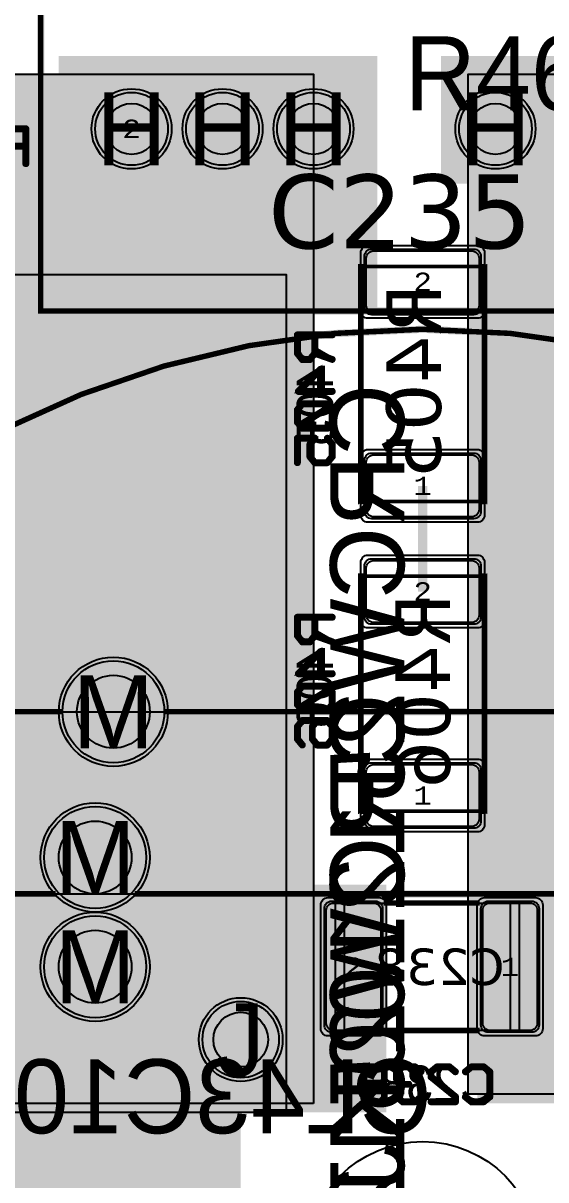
# Model space of a CAD drawing. Extents: x -23 to 289, y -67 to 135.
# Drawn here: x 38.77 to 53.14, y 29.65 to 61.4 of the extents above; entities that cross this region are included whole.
import ezdxf
from ezdxf.enums import TextEntityAlignment as Align

# ---------------------------------------------------------------- set-up
doc = ezdxf.new("R2010")
doc.units = 0
doc.header["$MEASUREMENT"] = 0
for name, color, linetype in [('ASSEMBLY_OUTLINES_BTM', 191, 'CONTINUOUS'), ('ASSEMBLY_OUTLINES_TOP', 102, 'CONTINUOUS'), ('ASSEMBLY_PART_NUMBERS_BTM', 191, 'CONTINUOUS'), ('ASSEMBLY_PART_NUMBERS_TOP', 102, 'CONTINUOUS'), ('ASSEMBLY_REF_DES_BTM', 191, 'CONTINUOUS'), ('ASSEMBLY_REF_DES_TOP', 102, 'CONTINUOUS'), ('DRILL_DRAWING', 21, 'CONTINUOUS'), ('GENERATED_SILKSCREEN_BTM', 255, 'CONTINUOUS'), ('GENERATED_SILKSCREEN_TOP', 140, 'CONTINUOUS'), ('MOUNTING_HOLE_PADS_LAYER14', 150, 'CONTINUOUS'), ('MOUNTING_HOLE_PADS_LAYER15', 230, 'CONTINUOUS'), ('MOUNTING_HOLES_LAYER_BOT17', 42, 'CONTINUOUS'), ('MOUNTING_HOLES_LAYER_TOP', 42, 'CONTINUOUS'), ('PART_HOLES_LAYER_BOTTOM', 30, 'CONTINUOUS'), ('PART_HOLES_LAYER_TOP', 30, 'CONTINUOUS'), ('PART_PADS_LAYER_BOTTOM', 230, 'CONTINUOUS'), ('PART_PADS_LAYER_TOP', 150, 'CONTINUOUS'), ('PART_PADS_SMD_BTM', 230, 'CONTINUOUS'), ('PIN_NUMBERS_BTM', 8, 'CONTINUOUS'), ('PIN_NUMBERS_TOP', 8, 'CONTINUOUS'), ('PLACEMENT_OUTLINES_BTM', 222, 'CONTINUOUS'), ('PLACEMENT_OUTLINES_TOP', 130, 'CONTINUOUS'), ('PLANE_DATA_LAYER_BOTTOM', 230, 'CONTINUOUS'), ('PLANE_DATA_LAYER_TOP', 150, 'CONTINUOUS'), ('PLANE_SHAPES_LAYER_BOTTOM', 230, 'CONTINUOUS'), ('PLANE_SHAPES_LAYER_TOP', 150, 'CONTINUOUS'), ('SILKSCREEN_OUTLINES_BTM', 211, 'CONTINUOUS'), ('SILKSCREEN_OUTLINES_TOP', 150, 'CONTINUOUS'), ('SILKSCREEN_REF_DES_BTM', 211, 'CONTINUOUS'), ('SOLDERMASK_PADS_BTM', 12, 'CONTINUOUS'), ('SOLDERMASK_PADS_TOP', 180, 'CONTINUOUS'), ('SOLDERPASTE_PADS_BTM', 12, 'CONTINUOUS'), ('TRACES_LAYER_BOTTOM', 230, 'CONTINUOUS')]:
    doc.layers.add(name, color=color, linetype=linetype)
doc.styles.add('COURIER_NEW', font='COUR.TTF')
doc.styles.add('VERDANA', font='verdana.TTF')
doc.styles.add('VERIBEST_GERBER_0', font='txt')

msp = doc.modelspace()

# ---------------------------------------------------------------- hatches: boundary and pattern name
at = {"layer": 'MOUNTING_HOLES_LAYER_BOT17'}
h = msp.add_hatch(color=256, dxfattribs=at)
edge = h.paths.add_edge_path()
edge.add_arc((44.25, 58.5), 0.7, 0, 360)
h = msp.add_hatch(color=256, dxfattribs=at)
edge = h.paths.add_edge_path()
edge.add_arc((46.75, 58.5), 0.7, 0, 360)
h = msp.add_hatch(color=256, dxfattribs=at)
edge = h.paths.add_edge_path()
edge.add_arc((51.75, 58.5), 0.7, 0, 360)
h = msp.add_hatch(color=256, dxfattribs=at)
edge = h.paths.add_edge_path()
edge.add_arc((41.25, 42.5), 1, 0, 360)
h = msp.add_hatch(color=256, dxfattribs=at)
edge = h.paths.add_edge_path()
edge.add_arc((40.75, 38.5), 1, 0, 360)
h = msp.add_hatch(color=256, dxfattribs=at)
edge = h.paths.add_edge_path()
edge.add_arc((40.75, 35.5), 1, 0, 360)
h = msp.add_hatch(color=256, dxfattribs=at)
edge = h.paths.add_edge_path()
edge.add_arc((44.75, 33.5), 0.75, 0, 360)
at = {"layer": 'MOUNTING_HOLES_LAYER_TOP'}
h = msp.add_hatch(color=256, dxfattribs=at)
edge = h.paths.add_edge_path()
edge.add_arc((44.25, 58.5), 0.7, 0, 360)
h = msp.add_hatch(color=256, dxfattribs=at)
edge = h.paths.add_edge_path()
edge.add_arc((46.75, 58.5), 0.7, 0, 360)
h = msp.add_hatch(color=256, dxfattribs=at)
edge = h.paths.add_edge_path()
edge.add_arc((51.75, 58.5), 0.7, 0, 360)
h = msp.add_hatch(color=256, dxfattribs=at)
edge = h.paths.add_edge_path()
edge.add_arc((41.25, 42.5), 1, 0, 360)
h = msp.add_hatch(color=256, dxfattribs=at)
edge = h.paths.add_edge_path()
edge.add_arc((40.75, 38.5), 1, 0, 360)
h = msp.add_hatch(color=256, dxfattribs=at)
edge = h.paths.add_edge_path()
edge.add_arc((40.75, 35.5), 1, 0, 360)
h = msp.add_hatch(color=256, dxfattribs=at)
edge = h.paths.add_edge_path()
edge.add_arc((44.75, 33.5), 0.75, 0, 360)
at = {"layer": 'PART_HOLES_LAYER_BOTTOM'}
h = msp.add_hatch(color=256, dxfattribs=at)
edge = h.paths.add_edge_path()
edge.add_arc((41.75, 58.5), 0.7, 0, 360)
at = {"layer": 'PART_HOLES_LAYER_TOP'}
h = msp.add_hatch(color=256, dxfattribs=at)
edge = h.paths.add_edge_path()
edge.add_arc((41.75, 58.5), 0.7, 0, 360)
at = {"layer": 'PLANE_DATA_LAYER_BOTTOM'}
h = msp.add_hatch(color=256, dxfattribs=at)
h.paths.add_polyline_path([(48.75, 37.576235, -0.5495884529092114), (48.641391, 37.507271, 0.1102706804063819), (48.45, 37.55), (47.25, 37.55, 0.414213562373095), (46.8, 37.1), (46.8, 33.9, 0.414213562373095), (47.25, 33.45), (48.45, 33.45, 0.1102706804063819), (48.641391, 33.492729, -0.5495884529092114), (48.75, 33.423765), (48.75, 31.5762, -0.414213562373095), (48.6738, 31.5), (44.500008, 31.5, 0.414213562373095), (44.5, 31.499992), (44.5, 26.0762, -0.414213562373095), (44.4238, 26), (35.750008, 26, 0.414213562373095), (35.75, 25.999992), (35.75, 17.3262, -0.414213562373095), (35.6738, 17.25), (35.408639, 17.25, -0.6196474517591704), (35.347893, 17.372204, 0.1634754168601708), (35.5, 17.825), (35.5, 20.825, 0.414213562373095), (34.75, 21.575), (22.75, 21.575, 0.414213562373095), (22, 20.825), (22, 17.825, 0.1634754168601701), (22.152107, 17.372204, -0.6196474517591704), (22.091361, 17.25), (21.5762, 17.25, -0.414213562373095), (21.5, 17.3262), (21.5, 27.4238, -0.414213562373095), (21.5762, 27.5), (37.999992, 27.5, 0.414213562373095), (38, 27.500008), (38, 39.749992, 0.414213562373095), (37.999992, 39.75), (34.0762, 39.75, -0.414213562373095), (34, 39.8262), (34, 54.4238, -0.414213562373095), (34.0762, 54.5), (36.297938, 54.5, -0.414213562373095), (36.374138, 54.4238, -0.3481178070653989), (36.315369, 54.34962, 8.627133222483515), (37.184631, 54.34962, -0.3481178070653989), (37.125862, 54.4238, -0.414213562373095), (37.202062, 54.5), (39.749992, 54.5, 0.414213562373095), (39.75, 54.500008), (39.75, 60.4238, -0.414213562373095), (39.8262, 60.5), (48.4238, 60.5, -0.414213562373095), (48.5, 60.4238), (48.5, 55.5262, -0.414213562373095), (48.4238, 55.45), (48.35, 55.45, 0.414213562373095), (47.9, 55), (47.9, 53.600002, 0.0113121250404393), (47.900461, 53.579648, -0.0113128039267009), (47.900539, 53.576201), (47.900539, 53.5762, -0.414213562373095), (47.824339, 53.5), (46.000008, 53.5, 0.414213562373095), (46, 53.499992), (46, 37.750008, 0.414213562373095), (46.000008, 37.75), (48.6738, 37.75, -0.414213562373095), (48.75, 37.6738)], flags=0)
h.paths.add_polyline_path([(34.85, 42.5, -0.9999999999999999), (38.65, 42.5, -0.9999999999999999)], flags=0)
h.paths.add_polyline_path([(41.987, 37.057838, 2.7018286674560716), (39.513, 37.057838, -0.4597262686416266), (39.513, 36.942162, 2.70182866745607), (41.987, 36.942162, -0.4597262686416268)], flags=0)
h.paths.add_polyline_path([(39.35, 42.5, -0.9999999999999999), (43.15, 42.5, -0.9999999999999999)], flags=0)
h.paths.add_polyline_path([(43.2, 33.5, -0.9999999999999999), (46.3, 33.5, -0.9999999999999999)], flags=0)
h.paths.add_polyline_path([(45.56043, 57.586258, 0.7163993986891788), (48.25, 58.499999), (48.25, 58.500001, 0.7163993986891788), (45.56043, 59.413742, -0.4928320379335345), (45.43957, 59.413742, 0.4928325361211646), (43.06043, 59.413742, -0.4928320379335345), (42.93957, 59.413742, 0.7163993986891788), (40.25, 58.500001), (40.25, 58.499999, 0.7163993986891788), (42.93957, 57.586258, -0.4928320379335345), (43.06043, 57.586258, 0.4928325361211646), (45.43957, 57.586258, -0.4928320379335345)], flags=0)
h = msp.add_hatch(color=256, dxfattribs=at)
h.paths.add_polyline_path([(78.25, 28.6738), (78.249998, 17.28156), (78.249998, 17.281559, -0.1989099556853584), (78.22768, 17.227678), (77.522322, 16.52232, -0.1989133663344772), (77.46844, 16.500002), (77.099153, 16.500002, -0.8025930315415128), (77.066951, 16.645263, 0.2914785224946692), (77.5, 17.325), (77.5, 20.325, 0.414213562373095), (76.75, 21.075), (64.75, 21.075, 0.414213562373095), (64, 20.325), (64, 17.325, 0.2914798114800823), (64.433053, 16.645261, -0.8025930315415128), (64.400851, 16.5), (63.8262, 16.5, -0.414213562373095), (63.75, 16.5762), (63.75, 26.749992, 0.414213562373095), (63.749992, 26.75), (55.3262, 26.75, -0.414213562373095), (55.25, 26.8262), (55.25, 31.749992, 0.414213562373095), (55.249992, 31.75), (51.3262, 31.75, -0.414213562373095), (51.25, 31.8262), (51.25, 33.423765, -0.5495884529092114), (51.358609, 33.492729, 0.1102706804063818), (51.55, 33.45), (52.75, 33.45, 0.2003100561261503), (53.069904, 33.583518, -0.6768082719908303), (53.200262, 33.528526, 0.004596716296886), (53.2, 33.500028), (53.2, 33.5, 9.129769261470898), (53.345259, 34.155136, -0.8025640284482682), (53.2, 34.187343), (53.2, 37.1, 0.414213562373095), (52.75, 37.55), (51.55, 37.55, 0.1102706804063819), (51.358609, 37.507271, -0.5495884529092114), (51.25, 37.576235), (51.25, 39.004177, -0.3173928165043127), (51.300684, 39.075978, 0.3173929101342626), (51.6, 39.5), (51.6, 40.9, 0.3173929101342626), (51.300684, 41.324022, -0.3173928165043127), (51.25, 41.395823), (51.25, 41.4238, -0.414213562373095), (51.3262, 41.5), (53.999992, 41.5, 0.414213562373095), (54, 41.500008), (54, 56.933411, -0.4469576136571778), (54.084602, 57.009146, 0.2623533341572415), (55.43957, 57.586258, -0.4928320379335345), (55.56043, 57.586258, 0.7163993986891788), (58.25, 58.499999), (58.25, 58.500001, 0.7163993986891788), (55.56043, 59.413742, -0.4928320379335345), (55.43957, 59.413742, 0.4928325361211646), (53.06043, 59.413742, -0.4928320379335345), (52.93957, 59.413742, 0.5604170451620438), (50.395032, 59.143477, -0.7996942034349743), (50.25, 59.176166), (50.25, 60.4238, -0.414213562373095), (50.3262, 60.5), (57.21844, 60.499998, -0.1989133663344687), (57.272322, 60.47768), (58.72768, 59.022322, -0.198909955685367), (58.749998, 58.968441), (58.749998, 58.96844), (58.75, 54.750008, 0.414213562373095), (58.750008, 54.75), (62.4238, 54.75, -0.414213562373095), (62.5, 54.6738), (62.5, 54.449092, -0.3664378628703999), (62.436378, 54.373937, 0.8465480119146934), (62.436378, 50.626063, -0.3664378628703999), (62.5, 50.550908), (62.5, 44.449092, -0.3664378628703999), (62.436378, 44.373937, 0.8465480119146934), (62.436378, 40.626063, -0.3664378628703999), (62.5, 40.550908), (62.5, 40.0762, -0.414213562373095), (62.4238, 40), (61.000008, 40, 0.414213562373095), (61, 39.999992), (61, 28.750008, 0.414213562373095), (61.000008, 28.75), (78.1738, 28.75, -0.414213562373095)], flags=0)
h.paths.add_polyline_path([(56.35, 42.5, -0.9999999999999999), (60.15, 42.5, -0.9999999999999999)], flags=0)
h.paths.add_polyline_path([(59.987, 37.057838, 2.7018286674560716), (57.513, 37.057838, -0.4597262686416266), (57.513, 36.942162, 2.70182866745607), (59.987, 36.942162, -0.4597262686416268)], flags=0)
for points in [[(41.75, 58.5), (42.724216, 59.739076)], [(44.25, 58.5), (43.275784, 59.739076)], [(44.25, 58.5), (45.224216, 59.739076)], [(46.75, 58.5), (45.775784, 59.739076)], [(51.75, 58.5), (50.794907, 59.753875)], [(51.75, 58.5), (52.73054, 59.734078)], [(41.75, 58.5), (40.635458, 59.614542)], [(46.75, 58.5), (47.854655, 59.624341)], [(41.75, 58.5), (40.635458, 57.385458)], [(41.75, 58.5), (42.724216, 57.260924)], [(44.25, 58.5), (43.275784, 57.260924)], [(44.25, 58.5), (45.224216, 57.260924)], [(46.75, 58.5), (45.775784, 57.260924)], [(46.75, 58.5), (47.854636, 57.37564)], [(48.35, 54.3), (47.8238, 54.3)], [(41.25, 42.5), (40.03673, 44.059918)], [(41.25, 42.5), (42.809918, 43.71327)], [(41.25, 42.5), (39.690082, 41.28673)], [(41.25, 42.5), (42.46327, 40.940082)], [(51.15, 40.9), (51.52208, 41.27208)], [(40.75, 38.5), (39.352616, 39.897384)], [(40.75, 38.5), (42.147384, 39.897384)], [(51.15, 39.5), (51.52208, 39.12792)], [(40.75, 38.5), (39.188749, 37.288446)], [(40.75, 38.5), (42.311251, 37.288446)], [(47.25, 37.1), (46.87792, 37.47208)], [(48.45, 37.1), (48.57192, 37.611881)], [(51.55, 37.1), (51.465448, 37.619362)], [(52.75, 37.1), (53.12208, 37.47208)], [(40.75, 35.5), (39.188749, 36.711554)], [(40.75, 35.5), (42.311251, 36.711554)], [(40.75, 35.5), (39.352616, 34.102616)], [(40.75, 35.5), (42.147384, 34.102616)], [(44.75, 33.5), (43.600103, 34.649897)], [(44.75, 33.5), (45.899897, 34.649897)], [(47.25, 33.9), (46.87792, 33.52792)], [(48.45, 33.9), (48.534552, 33.380638)], [(51.55, 33.9), (51.465438, 33.380639)], [(52.75, 33.9), (52.928111, 33.404861)], [(44.75, 33.5), (43.600103, 32.350103)], [(44.75, 33.5), (45.899897, 32.350103)]]:
    msp.add_hatch(color=256, dxfattribs=at).paths.add_polyline_path(points, is_closed=False, flags=0)
at = {"layer": 'PLANE_DATA_LAYER_TOP'}
h = msp.add_hatch(color=256, dxfattribs=at)
h.paths.add_polyline_path([(46.75, 31.8262, -0.414213562373095), (46.6738, 31.75), (44.750008, 31.75, 0.414213562373095), (44.75, 31.749992), (44.75, 26.3262, -0.414213562373095), (44.6738, 26.25), (35.250008, 26.25, 0.414213562373095), (35.25, 26.249992), (35.25, 16.8262, -0.414213562373095), (35.1738, 16.75), (22.3262, 16.75, -0.414213562373095), (22.25, 16.8262), (22.25, 27.4238, -0.414213562373095), (22.3262, 27.5), (37.999992, 27.5, 0.414213562373095), (38, 27.500008), (38, 39.999992, 0.414213562373095), (37.999992, 40), (30.5762, 40, -0.414213562373095), (30.5, 40.0762), (30.5, 59.9238, -0.414213562373095), (30.5762, 60), (41.073834, 60, -0.7996942034349743), (41.106523, 59.854968, 0.2895657790381564), (40.25, 58.5), (40.25, 58.499999, 0.7163993986891788), (42.93957, 57.586258, -0.4928320379335345), (43.06043, 57.586258, 0.4928325361211646), (45.43957, 57.586258, -0.4928320379335345), (45.56043, 57.586258, 0.2203224273687478), (46.677484, 57.001754, -0.4001176215891376), (46.75, 56.925643)], flags=0)
h.paths.add_polyline_path([(34.85, 42.5, -0.9999999999999999), (38.65, 42.5, -0.9999999999999999)], flags=0)
h.paths.add_polyline_path([(34.85, 52.5, -0.9999999999999999), (38.65, 52.5, -0.9999999999999999)], flags=0)
h.paths.add_polyline_path([(41.987, 37.057838, 2.7018286674560716), (39.513, 37.057838, -0.4597262686416266), (39.513, 36.942162, 2.70182866745607), (41.987, 36.942162, -0.4597262686416268)], flags=0)
h.paths.add_polyline_path([(39.35, 42.5, -0.9999999999999999), (43.15, 42.5, -0.9999999999999999)], flags=0)
h.paths.add_polyline_path([(43.2, 33.5, -0.9999999999999999), (46.3, 33.5, -0.9999999999999999)], flags=0)
h = msp.add_hatch(color=256, dxfattribs=at)
h.paths.add_polyline_path([(63, 54.468543, -0.4402491953428665), (62.917098, 54.392638, 1.0921782663373618), (62.917098, 50.607362, -0.4402491953428665), (63, 50.531457), (63, 44.468543, -0.4402491953428665), (62.917098, 44.392638, 1.0921782663373618), (62.917098, 40.607362, -0.4402491953428665), (63, 40.531457), (63, 39.8262, -0.414213562373095), (62.9238, 39.75), (61.250008, 39.75, 0.414213562373095), (61.25, 39.749992), (61.25, 25.3262, -0.414213562373095), (61.1738, 25.25), (55.5762, 25.25, -0.414213562373095), (55.5, 25.3262), (55.5, 31.999992, 0.300021081447062), (55.499995, 31.999999, -0.312428994874501), (55.450603, 32.071328, -0.2748171925362692), (55.490404, 32.138272, 0.2748168855493539), (56.3, 33.5, 1.7515653813180982), (54.001119, 32.142916, -0.7750416187001407), (53.964303, 32), (51.0762, 32, -0.414213562373095), (51, 32.0762), (51, 57.075079, -0.5503665247059782), (51.108774, 57.143966, 0.3530343973598789), (52.93957, 57.586258, -0.4928320379335345), (53.06043, 57.586258, 0.4928325361211646), (55.43957, 57.586258, -0.4928320379335345), (55.56043, 57.586258, 0.7163993986891788), (58.25, 58.499999), (58.25, 58.5, 0.2895657790381565), (57.393477, 59.854968, -0.7996942034349745), (57.426166, 60), (62.9238, 60, -0.414213562373095), (63, 59.9238)], flags=0)
h.paths.add_polyline_path([(56.35, 42.5, -0.9999999999999999), (60.15, 42.5, -0.9999999999999999)], flags=0)
h.paths.add_polyline_path([(59.987, 37.057838, 2.7018286674560716), (57.513, 37.057838, -0.4597262686416266), (57.513, 36.942162, 2.70182866745607), (59.987, 36.942162, -0.4597262686416268)], flags=0)
for points in [[(41.75, 58.5), (40.496141, 59.455115)], [(41.75, 58.5), (40.646896, 57.374137)], [(41.75, 58.5), (42.730518, 57.265905)], [(44.25, 58.5), (43.275784, 57.260924)], [(44.25, 58.5), (45.224216, 57.260924)], [(46.75, 58.5), (46.020874, 57.10258)], [(51.75, 58.5), (51.75, 56.9238)], [(41.25, 42.5), (40.03673, 44.059918)], [(41.25, 42.5), (42.809918, 43.71327)], [(41.25, 42.5), (39.690082, 41.28673)], [(41.25, 42.5), (42.46327, 40.940082)], [(40.75, 38.5), (39.352616, 39.897384)], [(40.75, 38.5), (42.147384, 39.897384)], [(40.75, 38.5), (39.188749, 37.288446)], [(40.75, 38.5), (42.311251, 37.288446)], [(40.75, 35.5), (39.188749, 36.711554)], [(40.75, 35.5), (42.311251, 36.711554)], [(40.75, 35.5), (39.352616, 34.102616)], [(40.75, 35.5), (42.147384, 34.102616)], [(44.75, 33.5), (45.609901, 34.880253)], [(44.75, 33.5), (43.369747, 34.359901)], [(44.75, 33.5), (43.890099, 32.119747)], [(44.75, 33.5), (46.130253, 32.640099)]]:
    msp.add_hatch(color=256, dxfattribs=at).paths.add_polyline_path(points, is_closed=False, flags=0)
at = {"layer": 'PLANE_SHAPES_LAYER_BOTTOM'}
msp.add_hatch(color=256, dxfattribs=at).paths.add_polyline_path([(46, 31.5), (38, 31.5), (38, 39.75), (34, 39.75), (34, 54.5), (46, 54.5)], flags=0)
at = {"layer": 'PLANE_SHAPES_LAYER_TOP'}
for points in [[(46.75, 31.75), (38, 31.75), (38, 40), (30.5, 40), (30.5, 60), (46.75, 60)], [(63, 39.75), (61.25, 39.75), (61.25, 32), (51, 32), (51, 60), (63, 60)]]:
    msp.add_hatch(color=256, dxfattribs=at).paths.add_polyline_path(points, flags=0)

# ---------------------------------------------------------------- linework, layer by layer
at = {"layer": 'ASSEMBLY_OUTLINES_BTM', "const_width": 0.1}
for points in [[(48.05, 48.27), (48.05, 54.72), (51.45, 54.72), (51.45, 48.27)], [(48.05, 39.77), (48.05, 46.22), (51.45, 46.22), (51.45, 39.77)]]:
    msp.add_lwpolyline(points, close=True, dxfattribs=at)
at = {"layer": 'ASSEMBLY_OUTLINES_BTM'}
msp.add_lwpolyline([(47.35, 33.75), (47.35, 37.25), (52.15, 37.25), (52.15, 33.75)], close=True, dxfattribs=at)
at = {"layer": 'ASSEMBLY_OUTLINES_TOP', "const_width": 0.2}
for points in [[(39.25, 53.5), (39.25, 63.5), (59.25, 63.5), (59.25, 53.5)], [(27.75, 12.5), (27.75, 42.5), (71.75, 42.5), (71.75, 12.5)], [(34.75, 17.5), (34.75, 37.5), (64.75, 37.5), (64.75, 17.5)]]:
    msp.add_lwpolyline(points, close=True, dxfattribs=at)
msp.add_lwpolyline([(24.25, 27.5, -1), (75.25, 27.5, -1)], format="xyb", close=True, dxfattribs=at)
at = {"layer": 'GENERATED_SILKSCREEN_BTM', "const_width": 0.15}
for points in [[(38.8245, 58.482), (38.3465, 58.482), (38.1905, 58.356), (38.1905, 58.17), (38.3465, 58.043), (38.8245, 58.043), (38.8245, 58.482)], [(38.3405, 58.523), (38.8445, 58.523), (38.8535, 58.521), (38.8595, 58.516), (38.8645, 58.51), (38.8665, 58.503), (38.8665, 57.543), (38.8645, 57.535), (38.8595, 57.53), (38.8535, 57.527), (38.8465, 57.526), (38.8385, 57.527), (38.8315, 57.53), (38.8265, 57.535), (38.8245, 57.543), (38.8245, 58.003), (38.3545, 58.003)], [(46.666, 52.157), (46.664, 52.154), (46.659, 52.153), (46.654, 52.15), (46.649, 52.15), (46.443, 52.15), (46.438, 52.15), (46.435, 52.153), (46.432, 52.153), (46.431, 52.154), (46.43, 52.155), (46.427, 52.157), (46.29, 52.327), (46.288, 52.332), (46.287, 52.335), (46.286, 52.34), (46.286, 52.844), (46.288, 52.853), (46.293, 52.858), (46.299, 52.864), (46.306, 52.866), (47.266, 52.866), (47.274, 52.864), (47.279, 52.859), (47.282, 52.853), (47.283, 52.846), (47.282, 52.838), (47.279, 52.831), (47.274, 52.826), (47.266, 52.824), (46.806, 52.824), (46.806, 52.354), (47.272, 52.19), (47.279, 52.186), (47.283, 52.179), (47.284, 52.171), (47.282, 52.165), (47.279, 52.159), (47.273, 52.154), (47.267, 52.151), (47.259, 52.153), (46.793, 52.317), (46.666, 52.157)], [(46.327, 52.824), (46.327, 52.345), (46.453, 52.19), (46.639, 52.19), (46.766, 52.345), (46.766, 52.824), (46.327, 52.824)], [(46.922, 51.851), (46.385, 51.313), (46.922, 51.313), (46.922, 51.851)], [(47.266, 51.313), (47.274, 51.312), (47.279, 51.307), (47.282, 51.3), (47.283, 51.293), (47.282, 51.286), (47.279, 51.28), (47.274, 51.275), (47.266, 51.273), (46.963, 51.273), (46.963, 51.226), (46.961, 51.219), (46.957, 51.213), (46.95, 51.21), (46.943, 51.209), (46.935, 51.21), (46.928, 51.213), (46.923, 51.219), (46.922, 51.226), (46.922, 51.273), (46.334, 51.273), (46.329, 51.274), (46.325, 51.276), (46.321, 51.281), (46.318, 51.286), (46.316, 51.292), (46.315, 51.298), (46.316, 51.303), (46.32, 51.308), (46.927, 51.915), (46.933, 51.919), (46.939, 51.921), (46.945, 51.92), (46.952, 51.916), (46.957, 51.914), (46.96, 51.91), (46.962, 51.906), (46.963, 51.901), (46.963, 51.313), (47.266, 51.313)], [(46.427, 50.966), (46.29, 50.798), (46.289, 50.794), (46.288, 50.791), (46.287, 50.79), (46.286, 50.786), (46.286, 50.449), (46.287, 50.445), (46.287, 50.444), (46.288, 50.443), (46.289, 50.44), (46.29, 50.436), (46.427, 50.268), (46.432, 50.265), (46.436, 50.264), (46.439, 50.262), (46.443, 50.261), (47.129, 50.261), (47.132, 50.262), (47.139, 50.264), (47.141, 50.265), (47.145, 50.268), (47.282, 50.436), (47.283, 50.44), (47.284, 50.442), (47.285, 50.444), (47.286, 50.446), (47.286, 50.449), (47.286, 50.786), (47.285, 50.79), (47.284, 50.794), (47.282, 50.798), (47.145, 50.966), (47.143, 50.968), (47.142, 50.97), (47.139, 50.972), (47.132, 50.974), (47.129, 50.975), (46.443, 50.975), (46.439, 50.974), (46.436, 50.972), (46.432, 50.97), (46.427, 50.966)], [(46.453, 50.934), (47.119, 50.934), (47.169, 50.875), (46.38, 50.391), (46.327, 50.457), (46.327, 50.78), (46.453, 50.934)], [(47.195, 50.843), (47.245, 50.78), (47.245, 50.457), (47.119, 50.301), (46.453, 50.301), (46.406, 50.36), (47.195, 50.843)], [(46.63, 49.842), (46.631, 49.846), (46.632, 49.849), (46.634, 49.853), (46.744, 49.989), (46.327, 49.989), (46.327, 49.336), (46.325, 49.329), (46.321, 49.323), (46.314, 49.32), (46.307, 49.319), (46.299, 49.32), (46.292, 49.323), (46.288, 49.329), (46.286, 49.336), (46.286, 50.011), (46.288, 50.018), (46.293, 50.023), (46.299, 50.029), (46.306, 50.031), (46.787, 50.031), (46.794, 50.03), (46.799, 50.027), (46.802, 50.023), (46.804, 50.016), (46.806, 50.011), (46.807, 50.007), (46.806, 50.002), (46.803, 49.998), (46.67, 49.835), (46.67, 49.512), (46.797, 49.356), (47.119, 49.356), (47.244, 49.512), (47.244, 49.835), (47.112, 49.998), (47.109, 50.005), (47.109, 50.011), (47.113, 50.017), (47.118, 50.023), (47.125, 50.027), (47.132, 50.028), (47.136, 50.028), (47.139, 50.027), (47.144, 50.022), (47.282, 49.853), (47.284, 49.85), (47.284, 49.846), (47.286, 49.842), (47.286, 49.505), (47.286, 49.502), (47.285, 49.501), (47.285, 49.5), (47.284, 49.498), (47.284, 49.496), (47.282, 49.492), (47.144, 49.323), (47.141, 49.32), (47.139, 49.319), (47.133, 49.317), (47.129, 49.316), (46.787, 49.316), (46.783, 49.317), (46.777, 49.319), (46.775, 49.319), (46.774, 49.32), (46.772, 49.322), (46.77, 49.323), (46.634, 49.492), (46.632, 49.497), (46.631, 49.5), (46.63, 49.505), (46.63, 49.842)], [(46.666, 44.407), (46.664, 44.404), (46.659, 44.403), (46.654, 44.4), (46.649, 44.4), (46.443, 44.4), (46.438, 44.4), (46.435, 44.403), (46.432, 44.403), (46.431, 44.404), (46.43, 44.405), (46.427, 44.407), (46.29, 44.577), (46.288, 44.582), (46.287, 44.585), (46.286, 44.59), (46.286, 45.094), (46.288, 45.103), (46.293, 45.108), (46.299, 45.114), (46.306, 45.116), (47.266, 45.116), (47.274, 45.114), (47.279, 45.109), (47.282, 45.103), (47.283, 45.096), (47.282, 45.088), (47.279, 45.081), (47.274, 45.076), (47.266, 45.074), (46.806, 45.074), (46.806, 44.604), (47.272, 44.44), (47.279, 44.436), (47.283, 44.429), (47.284, 44.421), (47.282, 44.415), (47.279, 44.409), (47.273, 44.404), (47.267, 44.401), (47.259, 44.403), (46.793, 44.567), (46.666, 44.407)], [(46.327, 45.074), (46.327, 44.595), (46.453, 44.44), (46.639, 44.44), (46.766, 44.595), (46.766, 45.074), (46.327, 45.074)], [(46.922, 44.101), (46.385, 43.563), (46.922, 43.563), (46.922, 44.101)], [(47.266, 43.563), (47.274, 43.562), (47.279, 43.557), (47.282, 43.55), (47.283, 43.543), (47.282, 43.536), (47.279, 43.53), (47.274, 43.525), (47.266, 43.523), (46.963, 43.523), (46.963, 43.476), (46.961, 43.469), (46.957, 43.463), (46.95, 43.46), (46.943, 43.459), (46.935, 43.46), (46.928, 43.463), (46.923, 43.469), (46.922, 43.476), (46.922, 43.523), (46.334, 43.523), (46.329, 43.524), (46.325, 43.526), (46.321, 43.531), (46.318, 43.536), (46.316, 43.542), (46.315, 43.548), (46.316, 43.553), (46.32, 43.558), (46.927, 44.165), (46.933, 44.169), (46.939, 44.171), (46.945, 44.17), (46.952, 44.166), (46.957, 44.164), (46.96, 44.16), (46.962, 44.156), (46.963, 44.151), (46.963, 43.563), (47.266, 43.563)], [(46.427, 43.216), (46.29, 43.048), (46.289, 43.044), (46.288, 43.041), (46.287, 43.04), (46.286, 43.036), (46.286, 42.699), (46.287, 42.695), (46.287, 42.694), (46.288, 42.693), (46.289, 42.69), (46.29, 42.686), (46.427, 42.518), (46.432, 42.515), (46.436, 42.514), (46.439, 42.512), (46.443, 42.511), (47.129, 42.511), (47.132, 42.512), (47.139, 42.514), (47.141, 42.515), (47.145, 42.518), (47.282, 42.686), (47.283, 42.69), (47.284, 42.692), (47.285, 42.694), (47.286, 42.696), (47.286, 42.699), (47.286, 43.036), (47.285, 43.04), (47.284, 43.044), (47.282, 43.048), (47.145, 43.216), (47.143, 43.218), (47.142, 43.22), (47.139, 43.222), (47.132, 43.224), (47.129, 43.225), (46.443, 43.225), (46.439, 43.224), (46.436, 43.222), (46.432, 43.22), (46.427, 43.216)], [(46.453, 43.184), (47.119, 43.184), (47.169, 43.125), (46.38, 42.641), (46.327, 42.707), (46.327, 43.03), (46.453, 43.184)], [(47.195, 43.093), (47.245, 43.03), (47.245, 42.707), (47.119, 42.551), (46.453, 42.551), (46.406, 42.61), (47.195, 43.093)], [(46.29, 41.741), (46.427, 41.573), (46.432, 41.568), (46.44, 41.567), (46.445, 41.568), (46.451, 41.57), (46.455, 41.573), (46.459, 41.578), (46.462, 41.583), (46.463, 41.588), (46.463, 41.593), (46.46, 41.597), (46.327, 41.761), (46.327, 42.085), (46.453, 42.239), (46.812, 42.239), (46.701, 42.103), (46.7, 42.099), (46.699, 42.097), (46.699, 42.096), (46.698, 42.096), (46.697, 42.091), (46.697, 41.754), (46.698, 41.75), (46.699, 41.749), (46.699, 41.748), (46.7, 41.745), (46.701, 41.741), (46.837, 41.573), (46.84, 41.572), (46.841, 41.57), (46.842, 41.569), (46.844, 41.569), (46.851, 41.567), (46.854, 41.566), (47.129, 41.566), (47.134, 41.567), (47.138, 41.569), (47.142, 41.57), (47.145, 41.573), (47.282, 41.741), (47.284, 41.746), (47.285, 41.747), (47.285, 41.749), (47.286, 41.751), (47.286, 41.752), (47.286, 41.754), (47.286, 42.091), (47.285, 42.095), (47.284, 42.099), (47.282, 42.103), (47.145, 42.271), (47.143, 42.273), (47.142, 42.275), (47.139, 42.277), (47.132, 42.279), (47.129, 42.28), (46.443, 42.28), (46.438, 42.279), (46.434, 42.277), (46.432, 42.275), (46.43, 42.273), (46.427, 42.271), (46.29, 42.103), (46.289, 42.099), (46.288, 42.096), (46.287, 42.095), (46.286, 42.091), (46.286, 41.754), (46.287, 41.75), (46.287, 41.749), (46.288, 41.748), (46.289, 41.745), (46.29, 41.741)], [(46.864, 42.239), (47.119, 42.239), (47.245, 42.085), (47.245, 41.762), (47.119, 41.606), (46.864, 41.606), (46.737, 41.762), (46.737, 42.085), (46.864, 42.239)], [(48.1115, 32.404), (48.1435, 32.308), (48.1115, 32.212), (48.1115, 32.209), (48.1105, 32.205), (48.1105, 31.896), (48.1105, 31.893), (48.1115, 31.89), (48.1125, 31.886), (48.1165, 31.882), (48.2165, 31.779), (48.2215, 31.775), (48.2265, 31.774), (48.2305, 31.773), (48.5975, 31.773), (48.6005, 31.773), (48.6035, 31.774), (48.6075, 31.775), (48.6115, 31.779), (48.7115, 31.882), (48.7165, 31.886), (48.7175, 31.89), (48.7175, 31.896), (48.7175, 32.205), (48.7175, 32.209), (48.7175, 32.211), (48.7165, 32.212), (48.6845, 32.308), (48.7165, 32.404), (48.7175, 32.405), (48.7175, 32.411), (48.7175, 32.651), (48.7175, 32.655), (48.7165, 32.66), (48.7115, 32.665), (48.6115, 32.768), (48.6075, 32.771), (48.6035, 32.772), (48.6005, 32.773), (48.5975, 32.773), (48.2305, 32.773), (48.2265, 32.772), (48.2215, 32.771), (48.2165, 32.768), (48.1165, 32.665), (48.1125, 32.659), (48.1115, 32.655), (48.1105, 32.651), (48.1105, 32.411), (48.1105, 32.407), (48.1115, 32.405), (48.1115, 32.404)], [(48.6775, 32.64), (48.6775, 32.413), (48.6505, 32.327), (48.1795, 32.327), (48.1505, 32.413), (48.1505, 32.64), (48.2395, 32.732), (48.5875, 32.732), (48.6775, 32.64)], [(49.5505, 31.777), (49.7195, 31.914), (49.7225, 31.916), (49.7245, 31.919), (49.7255, 31.922), (49.7255, 31.925), (49.7245, 31.932), (49.7205, 31.939), (49.7155, 31.944), (49.7095, 31.948), (49.7025, 31.949), (49.6955, 31.947), (49.5325, 31.814), (49.2095, 31.814), (49.0535, 31.94), (49.0535, 32.126), (49.2075, 32.253), (49.3735, 32.253), (49.3815, 32.255), (49.3865, 32.259), (49.3895, 32.266), (49.3905, 32.273), (49.3895, 32.28), (49.3865, 32.286), (49.3815, 32.291), (49.3735, 32.293), (49.2075, 32.293), (49.0535, 32.42), (49.0535, 32.606), (49.2095, 32.732), (49.5325, 32.732), (49.6955, 32.599), (49.7025, 32.597), (49.7095, 32.598), (49.7155, 32.601), (49.7205, 32.607), (49.7245, 32.613), (49.7255, 32.62), (49.7255, 32.624), (49.7245, 32.627), (49.7225, 32.63), (49.7195, 32.632), (49.5505, 32.769), (49.5475, 32.77), (49.5445, 32.771), (49.5435, 32.772), (49.5395, 32.773), (49.2025, 32.773), (49.1975, 32.772), (49.1955, 32.771), (49.1935, 32.77), (49.1895, 32.769), (49.0205, 32.632), (49.0175, 32.627), (49.0165, 32.623), (49.0145, 32.62), (49.0135, 32.616), (49.0135, 32.41), (49.0145, 32.407), (49.0165, 32.4), (49.0175, 32.395), (49.0205, 32.393), (49.1675, 32.273), (49.0205, 32.153), (49.0195, 32.151), (49.0175, 32.149), (49.0165, 32.148), (49.0165, 32.146), (49.0145, 32.139), (49.0135, 32.136), (49.0135, 31.93), (49.0145, 31.925), (49.0165, 31.921), (49.0175, 31.917), (49.0205, 31.914), (49.1895, 31.777), (49.1935, 31.775), (49.1945, 31.774), (49.1975, 31.774), (49.1985, 31.773), (49.1995, 31.773), (49.2025, 31.773), (49.5395, 31.773), (49.5435, 31.774), (49.5475, 31.775), (49.5505, 31.777)], [(50.1335, 32.769), (49.9655, 32.632), (49.9625, 32.627), (49.9615, 32.623), (49.9595, 32.62), (49.9585, 32.616), (49.9585, 32.479), (49.9595, 32.475), (49.9615, 32.469), (49.9625, 32.464), (49.9655, 32.462), (50.6315, 31.921), (50.6315, 31.814), (49.9785, 31.814), (49.9715, 31.812), (49.9655, 31.808), (49.9625, 31.801), (49.9615, 31.793), (49.9625, 31.786), (49.9655, 31.779), (49.9715, 31.775), (49.9785, 31.773), (50.6525, 31.773), (50.6605, 31.775), (50.6655, 31.78), (50.6705, 31.785), (50.6725, 31.793), (50.6725, 31.93), (50.6715, 31.933), (50.6695, 31.94), (50.6675, 31.943), (50.6665, 31.945), (50.6635, 31.947), (49.9985, 32.489), (49.9985, 32.606), (50.1545, 32.732), (50.4775, 32.732), (50.6405, 32.599), (50.6475, 32.597), (50.6545, 32.598), (50.6605, 32.601), (50.6655, 32.607), (50.6685, 32.613), (50.6695, 32.62), (50.6685, 32.627), (50.6665, 32.63), (50.6635, 32.632), (50.4955, 32.769), (50.4915, 32.77), (50.4895, 32.771), (50.4875, 32.772), (50.4835, 32.773), (50.1465, 32.773), (50.1425, 32.772), (50.1405, 32.771), (50.1375, 32.77), (50.1335, 32.769)], [(51.4385, 31.777), (51.6065, 31.914), (51.6115, 31.917), (51.6125, 31.921), (51.6145, 31.925), (51.6155, 31.93), (51.6155, 32.616), (51.6145, 32.621), (51.6125, 32.625), (51.6105, 32.627), (51.6095, 32.629), (51.6075, 32.632), (51.4385, 32.769), (51.4355, 32.77), (51.4325, 32.771), (51.4315, 32.772), (51.4275, 32.773), (51.0905, 32.773), (51.0855, 32.772), (51.0835, 32.771), (51.0805, 32.77), (51.0775, 32.769), (50.9085, 32.632), (50.9045, 32.627), (50.9025, 32.619), (50.9035, 32.613), (50.9055, 32.608), (50.9085, 32.604), (50.9135, 32.6), (50.9185, 32.597), (50.9235, 32.596), (50.9285, 32.596), (50.9325, 32.599), (51.0975, 32.732), (51.4205, 32.732), (51.5745, 32.606), (51.5745, 31.94), (51.4205, 31.814), (51.0975, 31.814), (50.9325, 31.947), (50.9285, 31.949), (50.9235, 31.95), (50.9185, 31.949), (50.9135, 31.946), (50.9085, 31.942), (50.9055, 31.937), (50.9035, 31.931), (50.9025, 31.925), (50.9045, 31.919), (50.9085, 31.914), (51.0775, 31.777), (51.0815, 31.775), (51.0825, 31.774), (51.0855, 31.774), (51.0865, 31.773), (51.0875, 31.773), (51.0905, 31.773), (51.4275, 31.773), (51.4315, 31.774), (51.4355, 31.775), (51.4385, 31.777)], [(48.6775, 32.201), (48.6775, 31.905), (48.5875, 31.814), (48.2395, 31.814), (48.1505, 31.905), (48.1505, 32.201), (48.1795, 32.287), (48.6505, 32.287), (48.6775, 32.201)]]:
    msp.add_lwpolyline(points, dxfattribs=at)
for points in [[(48.075, 54.719995), (48.050005, 54.719995), (48.050005, 48.270005), (48.075, 48.270005), (48.075, 48.269995), (48.05, 48.269995, -0.4142135624), (48.049995, 48.27), (48.049995, 54.72, -0.4142135624), (48.05, 54.720005), (48.075, 54.720005), (48.075, 54.719995)], [(51.450005, 48.27, -0.4142135624), (51.45, 48.269995), (51.425, 48.269995), (51.425, 48.270005), (51.449995, 48.270005), (51.449995, 54.719995), (51.425, 54.719995), (51.425, 54.720005), (51.45, 54.720005, -0.4142135624), (51.450005, 54.72), (51.450005, 48.27)], [(48.075, 46.219995), (48.050005, 46.219995), (48.050005, 39.770005), (48.075, 39.770005), (48.075, 39.769995), (48.05, 39.769995, -0.4142135624), (48.049995, 39.77), (48.049995, 46.22, -0.4142135624), (48.05, 46.220005), (48.075, 46.220005), (48.075, 46.219995)], [(51.450005, 39.77, -0.4142135624), (51.45, 39.769995), (51.425, 39.769995), (51.425, 39.770005), (51.449995, 39.770005), (51.449995, 46.219995), (51.425, 46.219995), (51.425, 46.220005), (51.45, 46.220005, -0.4142135624), (51.450005, 46.22), (51.450005, 39.77)], [(51.319515, 37.250005, 1.10969e-05), (51.319508, 37.249995), (48.680492, 37.249995, 1.10969e-05), (48.680485, 37.250005), (51.319515, 37.250005)], [(51.319515, 33.749995), (48.680485, 33.749995, 1.10969e-05), (48.680492, 33.750005), (51.319508, 33.750005, 1.10969e-05), (51.319515, 33.749995)]]:
    msp.add_lwpolyline(points, format="xyb", dxfattribs=at)
at = {"layer": 'GENERATED_SILKSCREEN_TOP', "const_width": 0.15}
for points in [[(59.250005, 53.5, -0.4142135624), (59.25, 53.499995), (39.25, 53.499995, -0.4142135624), (39.249995, 53.5), (39.249995, 63.5, -0.4142135624), (39.25, 63.500005), (48.886933, 63.500005, 5.9988e-06), (48.886931, 63.499995), (39.250005, 63.499995), (39.250005, 53.500005), (59.249995, 53.500005), (59.249995, 63.499995), (52.213069, 63.499995, 5.9988e-06), (52.213067, 63.500005), (59.25, 63.500005, -0.4142135624), (59.250005, 63.5), (59.250005, 53.5)], [(70.371581, 42.500005, 0.5091748375), (29.128419, 42.500005), (35.275, 42.500005), (35.275, 42.500055, 9.322e-06), (35.275, 42.5, 9.322e-06), (35.275, 42.499945), (35.275, 42.499995), (29.128412, 42.499995, 0.0246930639), (27.750005, 40.393796), (27.750005, 36.441084, 1.06046e-05), (27.749995, 36.441099), (27.749995, 40.393779, 0.0410820707), (25.937922, 36.623305, 5.9117e-06), (25.937912, 36.623306, -0.0410822569), (27.749995, 40.393798), (27.749995, 42.5, -0.4142135624), (27.75, 42.500005), (29.128407, 42.500005, -0.5091750118), (70.371593, 42.500005)], [(39.775, 42.500055, 9.322e-06), (39.775, 42.5, 9.322e-06), (39.775, 42.499945), (39.775, 42.499995), (38.225, 42.499995), (38.225, 42.5), (38.225, 42.500005), (39.775, 42.500005), (39.775, 42.500055)], [(56.775, 42.500055, 9.322e-06), (56.775, 42.5, 9.322e-06), (56.775, 42.499945), (56.775, 42.499995), (42.725, 42.499995), (42.725, 42.5), (42.725, 42.500005), (56.775, 42.500005), (56.775, 42.500055)], [(39.665742, 37.499995), (34.750005, 37.499995), (34.750005, 36.441084, 1.06046e-05), (34.749995, 36.441099), (34.749995, 37.5, -0.4142135624), (34.75, 37.500005), (39.665733, 37.500005, 2.2803e-06), (39.665742, 37.499995)], [(57.665742, 37.499995), (41.834258, 37.499995, 2.2803e-06), (41.834267, 37.500005), (57.665733, 37.500005, 2.2803e-06), (57.665742, 37.499995)]]:
    msp.add_lwpolyline(points, format="xyb", dxfattribs=at)
at = {"layer": 'MOUNTING_HOLE_PADS_LAYER14'}
for centre, radius in [((44.25, 58.5), 1), ((46.75, 58.5), 1), ((51.75, 58.5), 1), ((41.25, 42.5), 1.4), ((40.75, 38.5), 1.4), ((40.75, 35.5), 1.4), ((44.75, 33.5), 1.05), ((49.75, 27.5), 3.2)]:
    msp.add_circle(centre, radius, dxfattribs=at)
at = {"layer": 'MOUNTING_HOLE_PADS_LAYER15'}
for centre, radius in [((44.25, 58.5), 1), ((46.75, 58.5), 1), ((51.75, 58.5), 1), ((41.25, 42.5), 1.4), ((40.75, 38.5), 1.4), ((40.75, 35.5), 1.4), ((44.75, 33.5), 1.05), ((49.75, 27.5), 3.2)]:
    msp.add_circle(centre, radius, dxfattribs=at)
at = {"layer": 'MOUNTING_HOLES_LAYER_BOT17'}
for centre, radius in [((44.25, 58.5), 0.7), ((46.75, 58.5), 0.7), ((51.75, 58.5), 0.7), ((41.25, 42.5), 1), ((40.75, 38.5), 1), ((40.75, 35.5), 1), ((44.75, 33.5), 0.75)]:
    msp.add_circle(centre, radius, dxfattribs=at)
at = {"layer": 'MOUNTING_HOLES_LAYER_TOP'}
for centre, radius in [((44.25, 58.5), 0.7), ((46.75, 58.5), 0.7), ((51.75, 58.5), 0.7), ((41.25, 42.5), 1), ((40.75, 38.5), 1), ((40.75, 35.5), 1), ((44.75, 33.5), 0.75)]:
    msp.add_circle(centre, radius, dxfattribs=at)
at = {"layer": 'PART_HOLES_LAYER_BOTTOM'}
msp.add_circle((41.75, 58.5), 0.7, dxfattribs=at)
at = {"layer": 'PART_HOLES_LAYER_TOP'}
msp.add_circle((41.75, 58.5), 0.7, dxfattribs=at)
at = {"layer": 'PART_PADS_LAYER_BOTTOM'}
msp.add_circle((41.75, 58.5), 1, dxfattribs=at)
at = {"layer": 'PART_PADS_LAYER_TOP'}
msp.add_circle((41.75, 58.5), 1, dxfattribs=at)
at = {"layer": 'PART_PADS_SMD_BTM'}
for points in [[(48.15, 55, -0.4142135624), (48.35, 55.2), (51.15, 55.2, -0.4142135624), (51.35, 55), (51.35, 53.6, -0.4142135624), (51.15, 53.4), (48.35, 53.4, -0.4142135624), (48.15, 53.6)], [(48.15, 49.4, -0.4142135624), (48.35, 49.6), (51.15, 49.6, -0.4142135624), (51.35, 49.4), (51.35, 48, -0.4142135624), (51.15, 47.8), (48.35, 47.8, -0.4142135624), (48.15, 48)], [(48.15, 46.5, -0.4142135624), (48.35, 46.7), (51.15, 46.7, -0.4142135624), (51.35, 46.5), (51.35, 45.1, -0.4142135624), (51.15, 44.9), (48.35, 44.9, -0.4142135624), (48.15, 45.1)], [(48.15, 40.9, -0.4142135624), (48.35, 41.1), (51.15, 41.1, -0.4142135624), (51.35, 40.9), (51.35, 39.5, -0.4142135624), (51.15, 39.3), (48.35, 39.3, -0.4142135624), (48.15, 39.5)], [(47.25, 33.7, -0.4142135624), (47.05, 33.9), (47.05, 37.1, -0.4142135624), (47.25, 37.3), (48.45, 37.3, -0.4142135624), (48.65, 37.1), (48.65, 33.9, -0.4142135624), (48.45, 33.7)], [(51.55, 33.7, -0.4142135624), (51.35, 33.9), (51.35, 37.1, -0.4142135624), (51.55, 37.3), (52.75, 37.3, -0.4142135624), (52.95, 37.1), (52.95, 33.9, -0.4142135624), (52.75, 33.7)]]:
    msp.add_lwpolyline(points, format="xyb", close=True, dxfattribs=at)
at = {"layer": 'PLACEMENT_OUTLINES_BTM'}
for points in [[(48.05, 48.27), (48.05, 54.72), (51.45, 54.72), (51.45, 48.27)], [(48.05, 39.77), (48.05, 46.22), (51.45, 46.22), (51.45, 39.77)], [(47.6, 33.75), (47.6, 37.25), (52.4, 37.25), (52.4, 33.75)]]:
    msp.add_lwpolyline(points, close=True, dxfattribs=at)
at = {"layer": 'PLACEMENT_OUTLINES_TOP'}
msp.add_lwpolyline([(39.25, 53.5), (39.25, 63.5), (59.25, 63.5), (59.25, 53.5)], close=True, dxfattribs=at)
msp.add_circle((49.75, 27.5), 25.5, dxfattribs=at)
at = {"layer": 'PLANE_DATA_LAYER_BOTTOM'}
for points, const_width in [([(41.75, 58.5), (42.724216, 59.739076)], 0.75), ([(44.25, 58.5), (43.275784, 59.739076)], 0.75), ([(44.25, 58.5), (45.224216, 59.739076)], 0.75), ([(46.75, 58.5), (45.775784, 59.739076)], 0.75), ([(51.75, 58.5), (50.794907, 59.753875)], 0.75), ([(51.75, 58.5), (52.73054, 59.734078)], 0.75), ([(54.25, 58.5), (53.275784, 59.739076)], 0.75), ([(41.75, 58.5), (40.635458, 59.614542)], 0.75), ([(46.75, 58.5), (47.854655, 59.624341)], 0.75), ([(41.75, 58.5), (40.635458, 57.385458)], 0.75), ([(41.75, 58.5), (42.724216, 57.260924)], 0.75), ([(44.25, 58.5), (43.275784, 57.260924)], 0.75), ([(44.25, 58.5), (45.224216, 57.260924)], 0.75), ([(46.75, 58.5), (45.775784, 57.260924)], 0.75), ([(46.75, 58.5), (47.854636, 57.37564)], 0.75), ([(48.35, 54.3), (47.8238, 54.3)], 0.25), ([(41.25, 42.5), (40.03673, 44.059918)], 0.75), ([(41.25, 42.5), (42.809918, 43.71327)], 0.75), ([(36.75, 42.5), (38.7262, 42.5)], 0.75), ([(41.25, 42.5), (39.690082, 41.28673)], 0.75), ([(41.25, 42.5), (42.46327, 40.940082)], 0.75), ([(51.15, 40.9), (51.52208, 41.27208)], 0.25), ([(40.75, 38.5), (39.352616, 39.897384)], 0.75), ([(40.75, 38.5), (42.147384, 39.897384)], 0.75), ([(51.15, 39.5), (51.52208, 39.12792)], 0.25), ([(40.75, 38.5), (39.188749, 37.288446)], 0.75), ([(40.75, 38.5), (42.311251, 37.288446)], 0.75), ([(47.25, 37.1), (46.87792, 37.47208)], 0.25), ([(48.45, 37.1), (48.57192, 37.611881)], 0.25), ([(51.55, 37.1), (51.465448, 37.619362)], 0.25), ([(52.75, 37.1), (53.12208, 37.47208)], 0.25), ([(40.75, 35.5), (39.188749, 36.711554)], 0.75), ([(40.75, 35.5), (42.311251, 36.711554)], 0.75), ([(40.75, 35.5), (39.352616, 34.102616)], 0.75), ([(40.75, 35.5), (42.147384, 34.102616)], 0.75), ([(44.75, 33.5), (43.600103, 34.649897)], 0.75), ([(44.75, 33.5), (45.899897, 34.649897)], 0.75), ([(47.25, 33.9), (46.87792, 33.52792)], 0.25), ([(48.45, 33.9), (48.534552, 33.380638)], 0.25), ([(51.55, 33.9), (51.465438, 33.380639)], 0.25), ([(52.75, 33.9), (52.928111, 33.404861)], 0.25), ([(44.75, 33.5), (43.600103, 32.350103)], 0.75), ([(44.75, 33.5), (45.899897, 32.350103)], 0.75), ([(54.75, 33.5), (53.40873, 32.580478)], 0.75)]:
    msp.add_lwpolyline(points, dxfattribs=dict(at, const_width=const_width))
at = {"layer": 'PLANE_DATA_LAYER_TOP', "const_width": 0.75}
for points in [[(41.75, 58.5), (40.496141, 59.455115)], [(41.75, 58.5), (40.646896, 57.374137)], [(41.75, 58.5), (42.730518, 57.265905)], [(44.25, 58.5), (43.275784, 57.260924)], [(44.25, 58.5), (45.224216, 57.260924)], [(46.75, 58.5), (46.020874, 57.10258)], [(51.75, 58.5), (51.75, 56.9238)], [(54.25, 58.5), (53.275784, 57.260924)], [(36.75, 52.5), (38.7262, 52.5)], [(41.25, 42.5), (40.03673, 44.059918)], [(41.25, 42.5), (42.809918, 43.71327)], [(36.75, 42.5), (38.7262, 42.5)], [(41.25, 42.5), (39.690082, 41.28673)], [(41.25, 42.5), (42.46327, 40.940082)], [(40.75, 38.5), (39.352616, 39.897384)], [(40.75, 38.5), (42.147384, 39.897384)], [(40.75, 38.5), (39.188749, 37.288446)], [(40.75, 38.5), (42.311251, 37.288446)], [(40.75, 35.5), (39.188749, 36.711554)], [(40.75, 35.5), (42.311251, 36.711554)], [(40.75, 35.5), (39.352616, 34.102616)], [(40.75, 35.5), (42.147384, 34.102616)], [(44.75, 33.5), (45.609901, 34.880253)], [(44.75, 33.5), (43.369747, 34.359901)], [(44.75, 33.5), (43.890099, 32.119747)], [(44.75, 33.5), (46.130253, 32.640099)], [(54.75, 33.5), (53.400567, 32.5925)]]:
    msp.add_lwpolyline(points, dxfattribs=at)
at = {"layer": 'PLANE_SHAPES_LAYER_BOTTOM'}
msp.add_lwpolyline([(46, 31.5), (38, 31.5), (38, 39.75), (34, 39.75), (34, 54.5), (46, 54.5)], close=True, dxfattribs=at)
for points in [[(39.75, 54.5), (46, 54.5), (39.75, 60.5), (46, 60.5)], [(46, 53.5), (48.5, 53.5), (46, 60.5), (48.5, 60.5)], [(50.25, 57), (54, 57), (50.25, 60.5), (54, 60.5)], [(51.25, 31.75), (54, 31.75), (51.25, 41.5), (54, 41.5)], [(46, 31.5), (48.75, 31.5), (46, 37.75), (48.75, 37.75)], [(38, 26), (44.5, 26), (38, 31.5), (44.5, 31.5)]]:
    msp.add_solid(points, dxfattribs=at)
at = {"layer": 'PLANE_SHAPES_LAYER_TOP'}
for points in [[(46.75, 31.75), (38, 31.75), (38, 40), (30.5, 40), (30.5, 60), (46.75, 60)], [(63, 39.75), (61.25, 39.75), (61.25, 32), (51, 32), (51, 60), (63, 60)]]:
    msp.add_lwpolyline(points, close=True, dxfattribs=at)
msp.add_solid([(38, 27.5), (44.75, 27.5), (38, 31.75), (44.75, 31.75)], dxfattribs=at)
at = {"layer": 'SILKSCREEN_OUTLINES_BTM'}
for points in [[(48.05, 48.27), (48.05, 54.72), (51.45, 54.72), (51.45, 48.27)], [(48.05, 39.77), (48.05, 46.22), (51.45, 46.22), (51.45, 39.77)], [(47.6, 33.75), (47.6, 37.25), (52.4, 37.25), (52.4, 33.75)]]:
    msp.add_lwpolyline(points, close=True, dxfattribs=at)
at = {"layer": 'SILKSCREEN_OUTLINES_TOP'}
for points in [[(39.25, 53.5), (39.25, 63.5), (59.25, 63.5), (59.25, 53.5)], [(27.75, 12.5), (27.75, 42.5), (71.75, 42.5), (71.75, 12.5)], [(34.75, 17.5), (34.75, 37.5), (64.75, 37.5), (64.75, 17.5)]]:
    msp.add_lwpolyline(points, close=True, dxfattribs=at)
msp.add_circle((49.75, 27.5), 25.5, dxfattribs=at)
at = {"layer": 'SOLDERMASK_PADS_BTM'}
for points in [[(48.05, 55.1, -0.4142135624), (48.25, 55.3), (51.25, 55.3, -0.4142135624), (51.45, 55.1), (51.45, 53.5, -0.4142135624), (51.25, 53.3), (48.25, 53.3, -0.4142135624), (48.05, 53.5)], [(48.05, 49.5, -0.4142135624), (48.25, 49.7), (51.25, 49.7, -0.4142135624), (51.45, 49.5), (51.45, 47.9, -0.4142135624), (51.25, 47.7), (48.25, 47.7, -0.4142135624), (48.05, 47.9)], [(48.05, 46.6, -0.4142135624), (48.25, 46.8), (51.25, 46.8, -0.4142135624), (51.45, 46.6), (51.45, 45, -0.4142135624), (51.25, 44.8), (48.25, 44.8, -0.4142135624), (48.05, 45)], [(48.05, 41, -0.4142135624), (48.25, 41.2), (51.25, 41.2, -0.4142135624), (51.45, 41), (51.45, 39.4, -0.4142135624), (51.25, 39.2), (48.25, 39.2, -0.4142135624), (48.05, 39.4)], [(47.15, 33.6, -0.4142135624), (46.95, 33.8), (46.95, 37.2, -0.4142135624), (47.15, 37.4), (48.55, 37.4, -0.4142135624), (48.75, 37.2), (48.75, 33.8, -0.4142135624), (48.55, 33.6)], [(51.45, 33.6, -0.4142135624), (51.25, 33.8), (51.25, 37.2, -0.4142135624), (51.45, 37.4), (52.85, 37.4, -0.4142135624), (53.05, 37.2), (53.05, 33.8, -0.4142135624), (52.85, 33.6)]]:
    msp.add_lwpolyline(points, format="xyb", close=True, dxfattribs=at)
for centre, radius in [((41.75, 58.5), 1.1), ((44.25, 58.5), 1.1), ((46.75, 58.5), 1.1), ((51.75, 58.5), 1.1), ((41.25, 42.5), 1.5), ((40.75, 38.5), 1.5), ((40.75, 35.5), 1.5), ((44.75, 33.5), 1.15)]:
    msp.add_circle(centre, radius, dxfattribs=at)
at = {"layer": 'SOLDERMASK_PADS_TOP'}
for centre, radius in [((41.75, 58.5), 1.1), ((44.25, 58.5), 1.1), ((46.75, 58.5), 1.1), ((51.75, 58.5), 1.1), ((41.25, 42.5), 1.5), ((40.75, 38.5), 1.5), ((40.75, 35.5), 1.5), ((44.75, 33.5), 1.15)]:
    msp.add_circle(centre, radius, dxfattribs=at)
at = {"layer": 'SOLDERPASTE_PADS_BTM'}
for points in [[(48.2, 54.95, -0.4142135624), (48.4, 55.15), (51.1, 55.15, -0.4142135624), (51.3, 54.95), (51.3, 53.65, -0.4142135624), (51.1, 53.45), (48.4, 53.45, -0.4142135624), (48.2, 53.65)], [(48.2, 49.35, -0.4142135624), (48.4, 49.55), (51.1, 49.55, -0.4142135624), (51.3, 49.35), (51.3, 48.05, -0.4142135624), (51.1, 47.85), (48.4, 47.85, -0.4142135624), (48.2, 48.05)], [(48.2, 46.45, -0.4142135624), (48.4, 46.65), (51.1, 46.65, -0.4142135624), (51.3, 46.45), (51.3, 45.15, -0.4142135624), (51.1, 44.95), (48.4, 44.95, -0.4142135624), (48.2, 45.15)], [(48.2, 40.85, -0.4142135624), (48.4, 41.05), (51.1, 41.05, -0.4142135624), (51.3, 40.85), (51.3, 39.55, -0.4142135624), (51.1, 39.35), (48.4, 39.35, -0.4142135624), (48.2, 39.55)], [(47.3, 33.75, -0.4142135624), (47.1, 33.95), (47.1, 37.05, -0.4142135624), (47.3, 37.25), (48.4, 37.25, -0.4142135624), (48.6, 37.05), (48.6, 33.95, -0.4142135624), (48.4, 33.75)], [(51.6, 33.75, -0.4142135624), (51.4, 33.95), (51.4, 37.05, -0.4142135624), (51.6, 37.25), (52.7, 37.25, -0.4142135624), (52.9, 37.05), (52.9, 33.95, -0.4142135624), (52.7, 33.75)]]:
    msp.add_lwpolyline(points, format="xyb", close=True, dxfattribs=at)
at = {"layer": 'TRACES_LAYER_BOTTOM', "const_width": 0.25}
msp.add_lwpolyline([(49.75, 45.8), (49.75, 48.7)], dxfattribs=at)

# ---------------------------------------------------------------- texts
at = {"layer": 'ASSEMBLY_PART_NUMBERS_BTM', "style": 'VERIBEST_GERBER_0', "text_generation_flag": 2}
for p in [(47.21, 51.5), (47.21, 43)]:
    msp.add_text('CRCW2512100KJNEG', height=2.032, rotation=90, dxfattribs=at).set_placement(p, align=Align.TOP_LEFT)
msp.add_text('CL43C102JIHNNNE', height=2.032, dxfattribs=at).set_placement((50, 32.96), align=Align.TOP_LEFT)
at = {"layer": 'ASSEMBLY_PART_NUMBERS_TOP', "style": 'VERIBEST_GERBER_0'}
msp.add_text('R46KI22200001K1', height=2.032, dxfattribs=at).set_placement((49.25, 61.04), align=Align.TOP_LEFT)
at = {"layer": 'ASSEMBLY_REF_DES_BTM', "style": 'VERDANA', "text_generation_flag": 2}
for s, p in [('R405', (48.75, 54.25)), ('R406', (49, 45.75))]:
    msp.add_text(s, height=1.5, rotation=90, dxfattribs=at).set_placement(p, align=Align.TOP_LEFT)
msp.add_text('C238', height=1, dxfattribs=at).set_placement((52, 36), align=Align.TOP_LEFT)
at = {"layer": 'ASSEMBLY_REF_DES_TOP', "style": 'VERDANA'}
msp.add_text('C235', height=2.03, dxfattribs=at).set_placement((45.5, 57.25), align=Align.TOP_LEFT)
at = {"layer": 'DRILL_DRAWING', "style": 'VERIBEST_GERBER_0'}
for s, p in [('H', (41.75, 58.5)), ('H', (44.25, 58.5)), ('H', (46.75, 58.5)), ('H', (51.75, 58.5)), ('M', (41.25, 42.5)), ('M', (40.75, 38.5)), ('M', (40.75, 35.5)), ('J', (44.75, 33.5))]:
    msp.add_text(s, height=2, dxfattribs=at).set_placement(p, align=Align.MIDDLE_CENTER)
at = {"layer": 'PIN_NUMBERS_BTM', "style": 'COURIER_NEW'}
for s, p in [('2', (41.75, 58.5)), ('2', (49.75, 54.3)), ('1', (49.75, 48.7)), ('2', (49.75, 45.8)), ('1', (49.75, 40.2)), ('2', (47.85, 35.5)), ('1', (52.15, 35.5))]:
    msp.add_text(s, height=0.508, dxfattribs=at).set_placement(p, align=Align.MIDDLE_CENTER)
at = {"layer": 'PIN_NUMBERS_TOP', "style": 'COURIER_NEW'}
for s, p in [('2', (41.75, 58.5)), ('2', (49.75, 54.3)), ('1', (49.75, 48.7)), ('2', (49.75, 45.8)), ('1', (49.75, 40.2)), ('2', (47.85, 35.5)), ('1', (52.15, 35.5))]:
    msp.add_text(s, height=0.508, dxfattribs=at).set_placement(p, align=Align.MIDDLE_CENTER)
at = {"layer": 'SILKSCREEN_REF_DES_BTM', "style": 'VERIBEST_GERBER_0', "text_generation_flag": 2}
for s, p in [('R371', (39, 58.54)), ('C238', (51.75, 32.79))]:
    msp.add_text(s, height=1, dxfattribs=at).set_placement(p, align=Align.TOP_LEFT)
for s, p in [('R405', (46.29, 53)), ('R406', (46.29, 45.25))]:
    msp.add_text(s, height=1, rotation=90, dxfattribs=at).set_placement(p, align=Align.TOP_LEFT)

doc.saveas('drawing.dxf')
